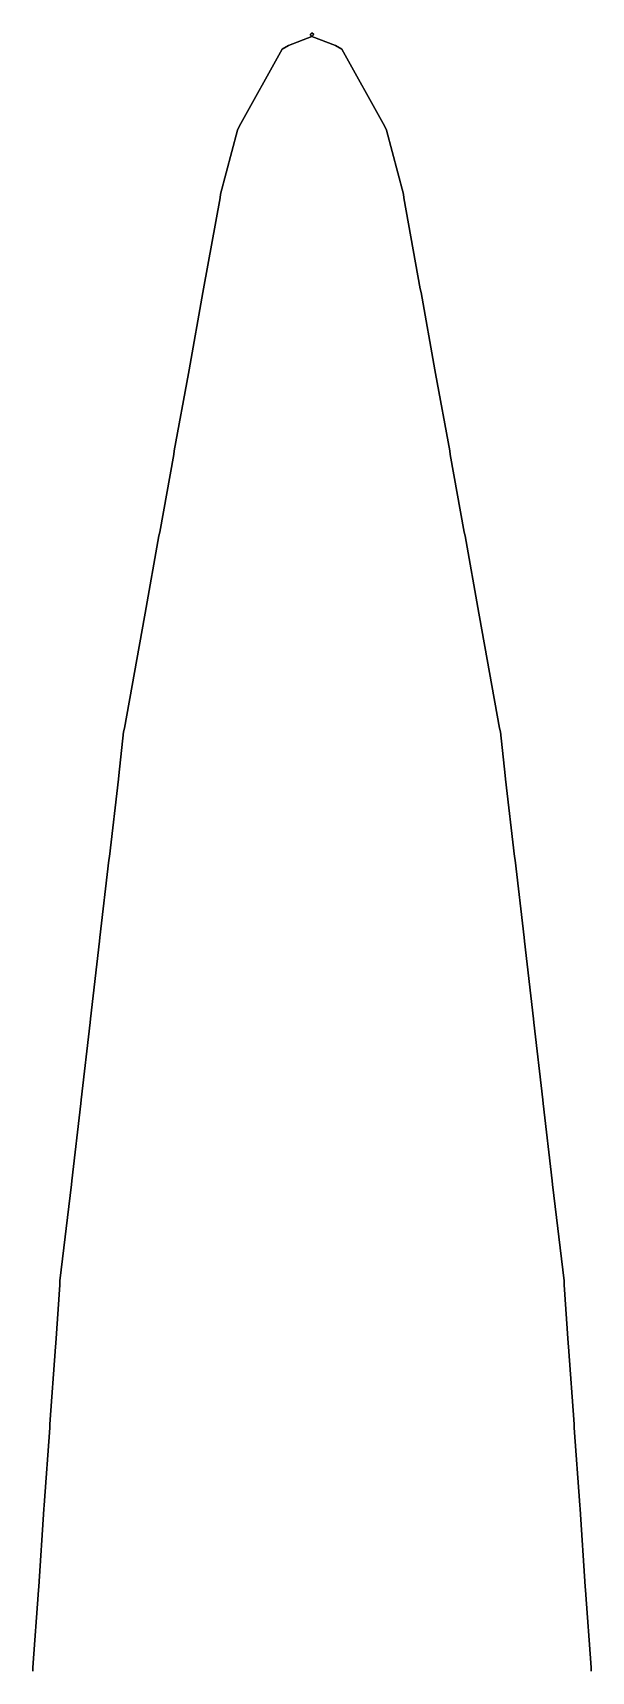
# Model space of a CAD drawing. Extents: x -9 to 9, y -100 to 98.
# Drawn here: x -7.5 to 7.5, y 54.07 to 98.11 of the extents above; entities that cross this region are included whole.
import ezdxf

# ---------------------------------------------------------------- set-up
doc = ezdxf.new("R2010")
doc.units = 0
doc.layers.add('RAILINGS', color=6, linetype='CONTINUOUS')

msp = doc.modelspace()

# ---------------------------------------------------------------- linework, layer by layer
at = {"layer": 'RAILINGS'}
for points in [[(-0.63, 97.77, 7.9), (-0.63, 97.77, 8.93), (-0.8, 97.67, 8.93), (-0.8, 97.67, 7.9)], [(-0.8, 97.67, 7.9), (-0.8, 97.67, 8.93), (-0.63, 97.77, 8.93), (-0.63, 97.77, 7.9)], [(-0.63, 97.77, 8.46), (0, 98.01, 8.46), (0, 98.01, 8.35), (-0.63, 97.77, 8.35)], [(-0.63, 97.77, 8.35), (0, 98.01, 8.35), (0, 98.01, 8.46), (-0.63, 97.77, 8.46)], [(-0.63, 97.77, 8.82), (0, 98.01, 8.82), (0, 98.01, 8.93), (-0.63, 97.77, 8.93)], [(-0.63, 97.77, 8.93), (0, 98.01, 8.93), (0, 98.01, 8.82), (-0.63, 97.77, 8.82)], [(0, 98.11, 7.9), (-0.05, 98.06, 7.9), (-0.05, 98.06, 14.6), (0, 98.11, 14.6)], [(0, 98.11, 14.6), (-0.05, 98.06, 14.6), (0, 98.01, 14.6), (0.05, 98.06, 14.6)], [(-0.05, 98.06, 7.9), (0, 98.01, 7.9), (0, 98.01, 14.6), (-0.05, 98.06, 14.6)], [(0.05, 98.06, 7.9), (0, 98.11, 7.9), (0, 98.11, 14.6), (0.05, 98.06, 14.6)], [(0, 98.01, 7.9), (0.05, 98.06, 7.9), (0.05, 98.06, 14.6), (0, 98.01, 14.6)], [(0.63, 97.77, 8.93), (0, 98.01, 8.93), (0, 98.01, 8.82), (0.63, 97.77, 8.82)], [(0.63, 97.77, 8.82), (0, 98.01, 8.82), (0, 98.01, 8.93), (0.63, 97.77, 8.93)], [(0.63, 97.77, 8.35), (0, 98.01, 8.35), (0, 98.01, 8.46), (0.63, 97.77, 8.46)], [(0.63, 97.77, 8.46), (0, 98.01, 8.46), (0, 98.01, 8.35), (0.63, 97.77, 8.35)], [(0.8, 97.67, 7.9), (0.8, 97.67, 8.93), (0.63, 97.77, 8.93), (0.63, 97.77, 7.9)], [(0.63, 97.77, 7.9), (0.63, 97.77, 8.93), (0.8, 97.67, 8.93), (0.8, 97.67, 7.9)], [(-1.96, 95.59, 8.93), (-0.8, 97.67, 8.93), (-0.8, 97.67, 8.82), (-1.96, 95.59, 8.82)], [(-1.96, 95.59, 8.82), (-0.8, 97.67, 8.82), (-0.8, 97.67, 8.93), (-1.96, 95.59, 8.93)], [(-1.96, 95.59, 8.35), (-0.8, 97.67, 8.35), (-0.8, 97.67, 8.46), (-1.96, 95.59, 8.46)], [(-1.96, 95.59, 8.46), (-0.8, 97.67, 8.46), (-0.8, 97.67, 8.35), (-1.96, 95.59, 8.35)], [(1.96, 95.59, 8.46), (0.8, 97.67, 8.46), (0.8, 97.67, 8.35), (1.96, 95.59, 8.35)], [(1.96, 95.59, 8.35), (0.8, 97.67, 8.35), (0.8, 97.67, 8.46), (1.96, 95.59, 8.46)], [(1.96, 95.59, 8.82), (0.8, 97.67, 8.82), (0.8, 97.67, 8.93), (1.96, 95.59, 8.93)], [(1.96, 95.59, 8.93), (0.8, 97.67, 8.93), (0.8, 97.67, 8.82), (1.96, 95.59, 8.82)], [(-1.96, 95.59, 7.9), (-1.96, 95.59, 8.93), (-2, 95.49, 8.93), (-2, 95.49, 7.9)], [(-2, 95.49, 7.9), (-2, 95.49, 8.93), (-1.96, 95.59, 8.93), (-1.96, 95.59, 7.9)], [(2, 95.49, 7.9), (2, 95.49, 8.93), (1.96, 95.59, 8.93), (1.96, 95.59, 7.9)], [(1.96, 95.59, 7.9), (1.96, 95.59, 8.93), (2, 95.49, 8.93), (2, 95.49, 7.9)], [(-2.46, 93.77, 8.92), (-2, 95.49, 8.93), (-2, 95.49, 8.82), (-2.46, 93.77, 8.81)], [(-2.46, 93.77, 8.81), (-2, 95.49, 8.82), (-2, 95.49, 8.93), (-2.46, 93.77, 8.92)], [(-2.46, 93.77, 8.34), (-2, 95.49, 8.35), (-2, 95.49, 8.46), (-2.46, 93.77, 8.45)], [(-2.46, 93.77, 8.45), (-2, 95.49, 8.46), (-2, 95.49, 8.35), (-2.46, 93.77, 8.34)], [(2.46, 93.77, 8.45), (2, 95.49, 8.46), (2, 95.49, 8.35), (2.46, 93.77, 8.34)], [(2.46, 93.77, 8.34), (2, 95.49, 8.35), (2, 95.49, 8.46), (2.46, 93.77, 8.45)], [(2.46, 93.77, 8.81), (2, 95.49, 8.82), (2, 95.49, 8.93), (2.46, 93.77, 8.92)], [(2.46, 93.77, 8.92), (2, 95.49, 8.93), (2, 95.49, 8.82), (2.46, 93.77, 8.81)], [(-2.91, 91.23, 8.77), (-2.47, 93.67, 8.81), (-2.47, 93.67, 8.92), (-2.91, 91.23, 8.88)], [(-2.91, 91.23, 8.88), (-2.47, 93.67, 8.92), (-2.47, 93.67, 8.81), (-2.91, 91.23, 8.77)], [(-2.91, 91.23, 8.41), (-2.47, 93.67, 8.45), (-2.47, 93.67, 8.34), (-2.91, 91.23, 8.3)], [(-2.91, 91.23, 8.3), (-2.47, 93.67, 8.34), (-2.47, 93.67, 8.45), (-2.91, 91.23, 8.41)], [(-2.47, 93.67, 7.89), (-2.47, 93.67, 8.92), (-2.46, 93.77, 8.92), (-2.46, 93.77, 7.89)], [(-2.46, 93.77, 7.89), (-2.46, 93.77, 8.92), (-2.47, 93.67, 8.92), (-2.47, 93.67, 7.89)], [(2.46, 93.77, 7.89), (2.46, 93.77, 8.92), (2.47, 93.67, 8.92), (2.47, 93.67, 7.89)], [(2.47, 93.67, 7.89), (2.47, 93.67, 8.92), (2.46, 93.77, 8.92), (2.46, 93.77, 7.89)], [(2.91, 91.23, 8.3), (2.47, 93.67, 8.34), (2.47, 93.67, 8.45), (2.91, 91.23, 8.41)], [(2.91, 91.23, 8.41), (2.47, 93.67, 8.45), (2.47, 93.67, 8.34), (2.91, 91.23, 8.3)], [(2.91, 91.23, 8.88), (2.47, 93.67, 8.92), (2.47, 93.67, 8.81), (2.91, 91.23, 8.77)], [(2.91, 91.23, 8.77), (2.47, 93.67, 8.81), (2.47, 93.67, 8.92), (2.91, 91.23, 8.88)], [(-2.93, 91.13, 7.85), (-2.93, 91.13, 8.88), (-2.91, 91.23, 8.88), (-2.91, 91.23, 7.85)], [(-2.91, 91.23, 7.85), (-2.91, 91.23, 8.88), (-2.93, 91.13, 8.88), (-2.93, 91.13, 7.85)], [(2.91, 91.23, 7.85), (2.91, 91.23, 8.88), (2.93, 91.13, 8.88), (2.93, 91.13, 7.85)], [(2.93, 91.13, 7.85), (2.93, 91.13, 8.88), (2.91, 91.23, 8.88), (2.91, 91.23, 7.85)], [(-3.3, 89.05, 8.73), (-2.93, 91.13, 8.77), (-2.93, 91.13, 8.88), (-3.3, 89.05, 8.84)], [(-3.3, 89.05, 8.84), (-2.93, 91.13, 8.88), (-2.93, 91.13, 8.77), (-3.3, 89.05, 8.73)], [(-3.3, 89.05, 8.37), (-2.93, 91.13, 8.41), (-2.93, 91.13, 8.3), (-3.3, 89.05, 8.26)], [(-3.3, 89.05, 8.26), (-2.93, 91.13, 8.3), (-2.93, 91.13, 8.41), (-3.3, 89.05, 8.37)], [(3.3, 89.05, 8.26), (2.93, 91.13, 8.3), (2.93, 91.13, 8.41), (3.3, 89.05, 8.37)], [(3.3, 89.05, 8.37), (2.93, 91.13, 8.41), (2.93, 91.13, 8.3), (3.3, 89.05, 8.26)], [(3.3, 89.05, 8.84), (2.93, 91.13, 8.88), (2.93, 91.13, 8.77), (3.3, 89.05, 8.73)], [(3.3, 89.05, 8.73), (2.93, 91.13, 8.77), (2.93, 91.13, 8.88), (3.3, 89.05, 8.84)], [(-3.32, 88.95, 7.81), (-3.32, 88.95, 8.84), (-3.3, 89.05, 8.84), (-3.3, 89.05, 7.81)], [(-3.3, 89.05, 7.81), (-3.3, 89.05, 8.84), (-3.32, 88.95, 8.84), (-3.32, 88.95, 7.81)], [(3.3, 89.05, 7.81), (3.3, 89.05, 8.84), (3.32, 88.95, 8.84), (3.32, 88.95, 7.81)], [(3.32, 88.95, 7.81), (3.32, 88.95, 8.84), (3.3, 89.05, 8.84), (3.3, 89.05, 7.81)], [(-3.7, 86.87, 8.69), (-3.32, 88.95, 8.73), (-3.32, 88.95, 8.84), (-3.7, 86.87, 8.8)], [(-3.7, 86.87, 8.8), (-3.32, 88.95, 8.84), (-3.32, 88.95, 8.73), (-3.7, 86.87, 8.69)], [(-3.7, 86.87, 8.33), (-3.32, 88.95, 8.37), (-3.32, 88.95, 8.26), (-3.7, 86.87, 8.22)], [(-3.7, 86.87, 8.22), (-3.32, 88.95, 8.26), (-3.32, 88.95, 8.37), (-3.7, 86.87, 8.33)], [(3.7, 86.87, 8.22), (3.32, 88.95, 8.26), (3.32, 88.95, 8.37), (3.7, 86.87, 8.33)], [(3.7, 86.87, 8.33), (3.32, 88.95, 8.37), (3.32, 88.95, 8.26), (3.7, 86.87, 8.22)], [(3.7, 86.87, 8.8), (3.32, 88.95, 8.84), (3.32, 88.95, 8.73), (3.7, 86.87, 8.69)], [(3.7, 86.87, 8.69), (3.32, 88.95, 8.73), (3.32, 88.95, 8.84), (3.7, 86.87, 8.8)], [(-4.09, 84.69, 8.65), (-3.71, 86.77, 8.69), (-3.71, 86.77, 8.8), (-4.09, 84.69, 8.76)], [(-4.09, 84.69, 8.76), (-3.71, 86.77, 8.8), (-3.71, 86.77, 8.69), (-4.09, 84.69, 8.65)], [(-4.09, 84.69, 8.29), (-3.71, 86.77, 8.33), (-3.71, 86.77, 8.22), (-4.09, 84.69, 8.18)], [(-4.09, 84.69, 8.18), (-3.71, 86.77, 8.22), (-3.71, 86.77, 8.33), (-4.09, 84.69, 8.29)], [(-3.71, 86.77, 7.77), (-3.71, 86.77, 8.8), (-3.7, 86.87, 8.8), (-3.7, 86.87, 7.77)], [(-3.7, 86.87, 7.77), (-3.7, 86.87, 8.8), (-3.71, 86.77, 8.8), (-3.71, 86.77, 7.77)], [(3.7, 86.87, 7.77), (3.7, 86.87, 8.8), (3.71, 86.77, 8.8), (3.71, 86.77, 7.77)], [(3.71, 86.77, 7.77), (3.71, 86.77, 8.8), (3.7, 86.87, 8.8), (3.7, 86.87, 7.77)], [(4.09, 84.69, 8.18), (3.71, 86.77, 8.22), (3.71, 86.77, 8.33), (4.09, 84.69, 8.29)], [(4.09, 84.69, 8.29), (3.71, 86.77, 8.33), (3.71, 86.77, 8.22), (4.09, 84.69, 8.18)], [(4.09, 84.69, 8.76), (3.71, 86.77, 8.8), (3.71, 86.77, 8.69), (4.09, 84.69, 8.65)], [(4.09, 84.69, 8.65), (3.71, 86.77, 8.69), (3.71, 86.77, 8.8), (4.09, 84.69, 8.76)], [(-4.48, 82.51, 8.72), (-4.11, 84.59, 8.76), (-4.11, 84.59, 8.65), (-4.48, 82.51, 8.61)], [(-4.48, 82.51, 8.61), (-4.11, 84.59, 8.65), (-4.11, 84.59, 8.76), (-4.48, 82.51, 8.72)], [(-4.48, 82.51, 8.14), (-4.11, 84.59, 8.18), (-4.11, 84.59, 8.29), (-4.48, 82.51, 8.25)], [(-4.48, 82.51, 8.25), (-4.11, 84.59, 8.29), (-4.11, 84.59, 8.18), (-4.48, 82.51, 8.14)], [(-4.09, 84.69, 7.73), (-4.09, 84.69, 8.76), (-4.11, 84.59, 8.76), (-4.11, 84.59, 7.73)], [(-4.11, 84.59, 7.73), (-4.11, 84.59, 8.76), (-4.09, 84.69, 8.76), (-4.09, 84.69, 7.73)], [(4.11, 84.59, 7.73), (4.11, 84.59, 8.76), (4.09, 84.69, 8.76), (4.09, 84.69, 7.73)], [(4.09, 84.69, 7.73), (4.09, 84.69, 8.76), (4.11, 84.59, 8.76), (4.11, 84.59, 7.73)], [(4.48, 82.51, 8.25), (4.11, 84.59, 8.29), (4.11, 84.59, 8.18), (4.48, 82.51, 8.14)], [(4.48, 82.51, 8.14), (4.11, 84.59, 8.18), (4.11, 84.59, 8.29), (4.48, 82.51, 8.25)], [(4.48, 82.51, 8.61), (4.11, 84.59, 8.65), (4.11, 84.59, 8.76), (4.48, 82.51, 8.72)], [(4.48, 82.51, 8.72), (4.11, 84.59, 8.76), (4.11, 84.59, 8.65), (4.48, 82.51, 8.61)], [(-5.04, 79.42, 8.56), (-4.5, 82.41, 8.61), (-4.5, 82.41, 8.72), (-5.04, 79.42, 8.67)], [(-5.04, 79.42, 8.67), (-4.5, 82.41, 8.72), (-4.5, 82.41, 8.61), (-5.04, 79.42, 8.56)], [(-5.04, 79.42, 8.2), (-4.5, 82.41, 8.25), (-4.5, 82.41, 8.14), (-5.04, 79.42, 8.09)], [(-5.04, 79.42, 8.09), (-4.5, 82.41, 8.14), (-4.5, 82.41, 8.25), (-5.04, 79.42, 8.2)], [(-4.5, 82.41, 7.69), (-4.5, 82.41, 8.72), (-4.48, 82.51, 8.72), (-4.48, 82.51, 7.69)], [(-4.48, 82.51, 7.69), (-4.48, 82.51, 8.72), (-4.5, 82.41, 8.72), (-4.5, 82.41, 7.69)], [(4.48, 82.51, 7.69), (4.48, 82.51, 8.72), (4.5, 82.41, 8.72), (4.5, 82.41, 7.69)], [(4.5, 82.41, 7.69), (4.5, 82.41, 8.72), (4.48, 82.51, 8.72), (4.48, 82.51, 7.69)], [(5.04, 79.42, 8.67), (4.5, 82.41, 8.72), (4.5, 82.41, 8.61), (5.04, 79.42, 8.56)], [(5.04, 79.42, 8.56), (4.5, 82.41, 8.61), (4.5, 82.41, 8.72), (5.04, 79.42, 8.67)], [(5.04, 79.42, 8.09), (4.5, 82.41, 8.14), (4.5, 82.41, 8.25), (5.04, 79.42, 8.2)], [(5.04, 79.42, 8.2), (4.5, 82.41, 8.25), (4.5, 82.41, 8.14), (5.04, 79.42, 8.09)], [(-5.19, 78.15, 8.54), (-5.06, 79.32, 8.56), (-5.06, 79.32, 8.67), (-5.19, 78.15, 8.65)], [(-5.19, 78.15, 8.65), (-5.06, 79.32, 8.67), (-5.06, 79.32, 8.56), (-5.19, 78.15, 8.54)], [(-5.19, 78.15, 8.18), (-5.06, 79.32, 8.2), (-5.06, 79.32, 8.09), (-5.19, 78.15, 8.07)], [(-5.19, 78.15, 8.07), (-5.06, 79.32, 8.09), (-5.06, 79.32, 8.2), (-5.19, 78.15, 8.18)], [(-5.06, 79.32, 7.64), (-5.06, 79.32, 8.67), (-5.04, 79.42, 8.67), (-5.04, 79.42, 7.64)], [(-5.04, 79.42, 7.64), (-5.04, 79.42, 8.67), (-5.06, 79.32, 8.67), (-5.06, 79.32, 7.64)], [(5.04, 79.42, 7.64), (5.04, 79.42, 8.67), (5.06, 79.32, 8.67), (5.06, 79.32, 7.64)], [(5.06, 79.32, 7.64), (5.06, 79.32, 8.67), (5.04, 79.42, 8.67), (5.04, 79.42, 7.64)], [(5.19, 78.15, 8.65), (5.06, 79.32, 8.67), (5.06, 79.32, 8.56), (5.19, 78.15, 8.54)], [(5.19, 78.15, 8.54), (5.06, 79.32, 8.56), (5.06, 79.32, 8.67), (5.19, 78.15, 8.65)], [(5.19, 78.15, 8.07), (5.06, 79.32, 8.09), (5.06, 79.32, 8.2), (5.19, 78.15, 8.18)], [(5.19, 78.15, 8.18), (5.06, 79.32, 8.2), (5.06, 79.32, 8.09), (5.19, 78.15, 8.07)], [(-5.44, 75.97, 8.62), (-5.2, 78.05, 8.65), (-5.2, 78.05, 8.54), (-5.44, 75.97, 8.51)], [(-5.44, 75.97, 8.51), (-5.2, 78.05, 8.54), (-5.2, 78.05, 8.65), (-5.44, 75.97, 8.62)], [(-5.44, 75.97, 8.04), (-5.2, 78.05, 8.07), (-5.2, 78.05, 8.18), (-5.44, 75.97, 8.15)], [(-5.44, 75.97, 8.15), (-5.2, 78.05, 8.18), (-5.2, 78.05, 8.07), (-5.44, 75.97, 8.04)], [(-5.19, 78.15, 7.62), (-5.19, 78.15, 8.65), (-5.2, 78.05, 8.65), (-5.2, 78.05, 7.62)], [(-5.2, 78.05, 7.62), (-5.2, 78.05, 8.65), (-5.19, 78.15, 8.65), (-5.19, 78.15, 7.62)], [(5.2, 78.05, 7.62), (5.2, 78.05, 8.65), (5.19, 78.15, 8.65), (5.19, 78.15, 7.62)], [(5.19, 78.15, 7.62), (5.19, 78.15, 8.65), (5.2, 78.05, 8.65), (5.2, 78.05, 7.62)], [(5.44, 75.97, 8.51), (5.2, 78.05, 8.54), (5.2, 78.05, 8.65), (5.44, 75.97, 8.62)], [(5.44, 75.97, 8.62), (5.2, 78.05, 8.65), (5.2, 78.05, 8.54), (5.44, 75.97, 8.51)], [(5.44, 75.97, 8.15), (5.2, 78.05, 8.18), (5.2, 78.05, 8.07), (5.44, 75.97, 8.04)], [(5.44, 75.97, 8.04), (5.2, 78.05, 8.07), (5.2, 78.05, 8.18), (5.44, 75.97, 8.15)], [(-5.7, 73.79, 8.59), (-5.46, 75.87, 8.62), (-5.46, 75.87, 8.51), (-5.7, 73.79, 8.48)], [(-5.7, 73.79, 8.48), (-5.46, 75.87, 8.51), (-5.46, 75.87, 8.62), (-5.7, 73.79, 8.59)], [(-5.7, 73.79, 8.01), (-5.46, 75.87, 8.04), (-5.46, 75.87, 8.15), (-5.7, 73.79, 8.12)], [(-5.7, 73.79, 8.12), (-5.46, 75.87, 8.15), (-5.46, 75.87, 8.04), (-5.7, 73.79, 8.01)], [(-5.44, 75.97, 7.59), (-5.44, 75.97, 8.62), (-5.46, 75.87, 8.62), (-5.46, 75.87, 7.59)], [(-5.46, 75.87, 7.59), (-5.46, 75.87, 8.62), (-5.44, 75.97, 8.62), (-5.44, 75.97, 7.59)], [(5.46, 75.87, 7.59), (5.46, 75.87, 8.62), (5.44, 75.97, 8.62), (5.44, 75.97, 7.59)], [(5.44, 75.97, 7.59), (5.44, 75.97, 8.62), (5.46, 75.87, 8.62), (5.46, 75.87, 7.59)], [(5.7, 73.79, 8.48), (5.46, 75.87, 8.51), (5.46, 75.87, 8.62), (5.7, 73.79, 8.59)], [(5.7, 73.79, 8.59), (5.46, 75.87, 8.62), (5.46, 75.87, 8.51), (5.7, 73.79, 8.48)], [(5.7, 73.79, 8.12), (5.46, 75.87, 8.15), (5.46, 75.87, 8.04), (5.7, 73.79, 8.01)], [(5.7, 73.79, 8.01), (5.46, 75.87, 8.04), (5.46, 75.87, 8.15), (5.7, 73.79, 8.12)], [(-5.95, 71.61, 8.56), (-5.71, 73.69, 8.59), (-5.71, 73.69, 8.48), (-5.95, 71.61, 8.45)], [(-5.95, 71.61, 8.45), (-5.71, 73.69, 8.48), (-5.71, 73.69, 8.59), (-5.95, 71.61, 8.56)], [(-5.95, 71.61, 7.98), (-5.71, 73.69, 8.01), (-5.71, 73.69, 8.12), (-5.95, 71.61, 8.09)], [(-5.95, 71.61, 8.09), (-5.71, 73.69, 8.12), (-5.71, 73.69, 8.01), (-5.95, 71.61, 7.98)], [(-5.7, 73.79, 7.56), (-5.7, 73.79, 8.59), (-5.71, 73.69, 8.59), (-5.71, 73.69, 7.56)], [(-5.71, 73.69, 7.56), (-5.71, 73.69, 8.59), (-5.7, 73.79, 8.59), (-5.7, 73.79, 7.56)], [(5.71, 73.69, 7.56), (5.71, 73.69, 8.59), (5.7, 73.79, 8.59), (5.7, 73.79, 7.56)], [(5.7, 73.79, 7.56), (5.7, 73.79, 8.59), (5.71, 73.69, 8.59), (5.71, 73.69, 7.56)], [(5.95, 71.61, 8.45), (5.71, 73.69, 8.48), (5.71, 73.69, 8.59), (5.95, 71.61, 8.56)], [(5.95, 71.61, 8.56), (5.71, 73.69, 8.59), (5.71, 73.69, 8.48), (5.95, 71.61, 8.45)], [(5.95, 71.61, 8.09), (5.71, 73.69, 8.12), (5.71, 73.69, 8.01), (5.95, 71.61, 7.98)], [(5.95, 71.61, 7.98), (5.71, 73.69, 8.01), (5.71, 73.69, 8.12), (5.95, 71.61, 8.09)], [(-6.2, 69.43, 8.54), (-5.96, 71.51, 8.56), (-5.96, 71.51, 8.45), (-6.2, 69.43, 8.43)], [(-6.2, 69.43, 8.43), (-5.96, 71.51, 8.45), (-5.96, 71.51, 8.56), (-6.2, 69.43, 8.54)], [(-6.2, 69.43, 7.96), (-5.96, 71.51, 7.98), (-5.96, 71.51, 8.09), (-6.2, 69.43, 8.07)], [(-6.2, 69.43, 8.07), (-5.96, 71.51, 8.09), (-5.96, 71.51, 7.98), (-6.2, 69.43, 7.96)], [(-5.95, 71.61, 7.53), (-5.95, 71.61, 8.56), (-5.96, 71.51, 8.56), (-5.96, 71.51, 7.53)], [(-5.96, 71.51, 7.53), (-5.96, 71.51, 8.56), (-5.95, 71.61, 8.56), (-5.95, 71.61, 7.53)], [(5.96, 71.51, 7.53), (5.96, 71.51, 8.56), (5.95, 71.61, 8.56), (5.95, 71.61, 7.53)], [(5.95, 71.61, 7.53), (5.95, 71.61, 8.56), (5.96, 71.51, 8.56), (5.96, 71.51, 7.53)], [(6.2, 69.43, 8.07), (5.96, 71.51, 8.09), (5.96, 71.51, 7.98), (6.2, 69.43, 7.96)], [(6.2, 69.43, 7.96), (5.96, 71.51, 7.98), (5.96, 71.51, 8.09), (6.2, 69.43, 8.07)], [(6.2, 69.43, 8.43), (5.96, 71.51, 8.45), (5.96, 71.51, 8.56), (6.2, 69.43, 8.54)], [(6.2, 69.43, 8.54), (5.96, 71.51, 8.56), (5.96, 71.51, 8.45), (6.2, 69.43, 8.43)], [(-6.45, 67.25, 8.4), (-6.21, 69.33, 8.43), (-6.21, 69.33, 8.54), (-6.45, 67.25, 8.51)], [(-6.45, 67.25, 8.51), (-6.21, 69.33, 8.54), (-6.21, 69.33, 8.43), (-6.45, 67.25, 8.4)], [(-6.45, 67.25, 8.04), (-6.21, 69.33, 8.07), (-6.21, 69.33, 7.96), (-6.45, 67.25, 7.93)], [(-6.45, 67.25, 7.93), (-6.21, 69.33, 7.96), (-6.21, 69.33, 8.07), (-6.45, 67.25, 8.04)], [(-6.21, 69.33, 7.51), (-6.21, 69.33, 8.54), (-6.2, 69.43, 8.54), (-6.2, 69.43, 7.51)], [(-6.2, 69.43, 7.51), (-6.2, 69.43, 8.54), (-6.21, 69.33, 8.54), (-6.21, 69.33, 7.51)], [(6.2, 69.43, 7.51), (6.2, 69.43, 8.54), (6.21, 69.33, 8.54), (6.21, 69.33, 7.51)], [(6.21, 69.33, 7.51), (6.21, 69.33, 8.54), (6.2, 69.43, 8.54), (6.2, 69.43, 7.51)], [(6.45, 67.25, 7.93), (6.21, 69.33, 7.96), (6.21, 69.33, 8.07), (6.45, 67.25, 8.04)], [(6.45, 67.25, 8.04), (6.21, 69.33, 8.07), (6.21, 69.33, 7.96), (6.45, 67.25, 7.93)], [(6.45, 67.25, 8.51), (6.21, 69.33, 8.54), (6.21, 69.33, 8.43), (6.45, 67.25, 8.4)], [(6.45, 67.25, 8.4), (6.21, 69.33, 8.43), (6.21, 69.33, 8.54), (6.45, 67.25, 8.51)], [(-6.77, 64.56, 8.47), (-6.46, 67.15, 8.51), (-6.46, 67.15, 8.4), (-6.77, 64.56, 8.36)], [(-6.77, 64.56, 8.36), (-6.46, 67.15, 8.4), (-6.46, 67.15, 8.51), (-6.77, 64.56, 8.47)], [(-6.77, 64.56, 7.89), (-6.46, 67.15, 7.93), (-6.46, 67.15, 8.04), (-6.77, 64.56, 8)], [(-6.77, 64.56, 8), (-6.46, 67.15, 8.04), (-6.46, 67.15, 7.93), (-6.77, 64.56, 7.89)], [(-6.45, 67.25, 7.48), (-6.45, 67.25, 8.51), (-6.46, 67.15, 8.51), (-6.46, 67.15, 7.48)], [(-6.46, 67.15, 7.48), (-6.46, 67.15, 8.51), (-6.45, 67.25, 8.51), (-6.45, 67.25, 7.48)], [(6.46, 67.15, 7.48), (6.46, 67.15, 8.51), (6.45, 67.25, 8.51), (6.45, 67.25, 7.48)], [(6.45, 67.25, 7.48), (6.45, 67.25, 8.51), (6.46, 67.15, 8.51), (6.46, 67.15, 7.48)], [(6.77, 64.56, 8), (6.46, 67.15, 8.04), (6.46, 67.15, 7.93), (6.77, 64.56, 7.89)], [(6.77, 64.56, 7.89), (6.46, 67.15, 7.93), (6.46, 67.15, 8.04), (6.77, 64.56, 8)], [(6.77, 64.56, 8.36), (6.46, 67.15, 8.4), (6.46, 67.15, 8.51), (6.77, 64.56, 8.47)], [(6.77, 64.56, 8.47), (6.46, 67.15, 8.51), (6.46, 67.15, 8.4), (6.77, 64.56, 8.36)], [(-6.88, 62.89, 8.45), (-6.77, 64.46, 8.47), (-6.77, 64.46, 8.36), (-6.88, 62.89, 8.34)], [(-6.88, 62.89, 8.34), (-6.77, 64.46, 8.36), (-6.77, 64.46, 8.47), (-6.88, 62.89, 8.45)], [(-6.88, 62.89, 7.87), (-6.77, 64.46, 7.89), (-6.77, 64.46, 8), (-6.88, 62.89, 7.98)], [(-6.88, 62.89, 7.98), (-6.77, 64.46, 8), (-6.77, 64.46, 7.89), (-6.88, 62.89, 7.87)], [(-6.77, 64.56, 7.44), (-6.77, 64.56, 8.47), (-6.77, 64.46, 8.47), (-6.77, 64.46, 7.44)], [(-6.77, 64.46, 7.44), (-6.77, 64.46, 8.47), (-6.77, 64.56, 8.47), (-6.77, 64.56, 7.44)], [(6.77, 64.46, 7.44), (6.77, 64.46, 8.47), (6.77, 64.56, 8.47), (6.77, 64.56, 7.44)], [(6.77, 64.56, 7.44), (6.77, 64.56, 8.47), (6.77, 64.46, 8.47), (6.77, 64.46, 7.44)], [(6.88, 62.89, 7.98), (6.77, 64.46, 8), (6.77, 64.46, 7.89), (6.88, 62.89, 7.87)], [(6.88, 62.89, 7.87), (6.77, 64.46, 7.89), (6.77, 64.46, 8), (6.88, 62.89, 7.98)], [(6.88, 62.89, 8.34), (6.77, 64.46, 8.36), (6.77, 64.46, 8.47), (6.88, 62.89, 8.45)], [(6.88, 62.89, 8.45), (6.77, 64.46, 8.47), (6.77, 64.46, 8.36), (6.88, 62.89, 8.34)], [(-7.04, 60.71, 8.31), (-6.89, 62.79, 8.31), (-6.89, 62.79, 8.42), (-7.04, 60.71, 8.42)], [(-7.04, 60.71, 8.42), (-6.89, 62.79, 8.42), (-6.89, 62.79, 8.31), (-7.04, 60.71, 8.31)], [(-7.04, 60.71, 7.95), (-6.89, 62.79, 7.95), (-6.89, 62.79, 7.84), (-7.04, 60.71, 7.84)], [(-7.04, 60.71, 7.84), (-6.89, 62.79, 7.84), (-6.89, 62.79, 7.95), (-7.04, 60.71, 7.95)], [(-6.89, 62.79, 7.42), (-6.89, 62.79, 8.45), (-6.88, 62.89, 8.45), (-6.88, 62.89, 7.42)], [(-6.88, 62.89, 7.42), (-6.88, 62.89, 8.45), (-6.89, 62.79, 8.45), (-6.89, 62.79, 7.42)], [(6.88, 62.89, 7.42), (6.88, 62.89, 8.45), (6.89, 62.79, 8.45), (6.89, 62.79, 7.42)], [(6.89, 62.79, 7.42), (6.89, 62.79, 8.45), (6.88, 62.89, 8.45), (6.88, 62.89, 7.42)], [(7.04, 60.71, 7.84), (6.89, 62.79, 7.84), (6.89, 62.79, 7.95), (7.04, 60.71, 7.95)], [(7.04, 60.71, 7.95), (6.89, 62.79, 7.95), (6.89, 62.79, 7.84), (7.04, 60.71, 7.84)], [(7.04, 60.71, 8.42), (6.89, 62.79, 8.42), (6.89, 62.79, 8.31), (7.04, 60.71, 8.31)], [(7.04, 60.71, 8.31), (6.89, 62.79, 8.31), (6.89, 62.79, 8.42), (7.04, 60.71, 8.42)], [(-7.19, 58.53, 8.27), (-7.04, 60.61, 8.27), (-7.04, 60.61, 8.38), (-7.19, 58.53, 8.38)], [(-7.19, 58.53, 8.38), (-7.04, 60.61, 8.38), (-7.04, 60.61, 8.27), (-7.19, 58.53, 8.27)], [(-7.19, 58.53, 7.91), (-7.04, 60.61, 7.91), (-7.04, 60.61, 7.8), (-7.19, 58.53, 7.8)], [(-7.19, 58.53, 7.8), (-7.04, 60.61, 7.8), (-7.04, 60.61, 7.91), (-7.19, 58.53, 7.91)], [(-7.04, 60.61, 7.39), (-7.04, 60.61, 8.42), (-7.04, 60.71, 8.42), (-7.04, 60.71, 7.39)], [(-7.04, 60.71, 7.39), (-7.04, 60.71, 8.42), (-7.04, 60.61, 8.42), (-7.04, 60.61, 7.39)], [(7.04, 60.71, 7.39), (7.04, 60.71, 8.42), (7.04, 60.61, 8.42), (7.04, 60.61, 7.39)], [(7.04, 60.61, 7.39), (7.04, 60.61, 8.42), (7.04, 60.71, 8.42), (7.04, 60.71, 7.39)], [(7.19, 58.53, 7.8), (7.04, 60.61, 7.8), (7.04, 60.61, 7.91), (7.19, 58.53, 7.91)], [(7.19, 58.53, 7.91), (7.04, 60.61, 7.91), (7.04, 60.61, 7.8), (7.19, 58.53, 7.8)], [(7.19, 58.53, 8.38), (7.04, 60.61, 8.38), (7.04, 60.61, 8.27), (7.19, 58.53, 8.27)], [(7.19, 58.53, 8.27), (7.04, 60.61, 8.27), (7.04, 60.61, 8.38), (7.19, 58.53, 8.38)], [(-7.34, 56.35, 8.24), (-7.2, 58.43, 8.24), (-7.2, 58.43, 8.35), (-7.34, 56.35, 8.35)], [(-7.34, 56.35, 8.35), (-7.2, 58.43, 8.35), (-7.2, 58.43, 8.24), (-7.34, 56.35, 8.24)], [(-7.34, 56.35, 7.88), (-7.2, 58.43, 7.88), (-7.2, 58.43, 7.77), (-7.34, 56.35, 7.77)], [(-7.34, 56.35, 7.77), (-7.2, 58.43, 7.77), (-7.2, 58.43, 7.88), (-7.34, 56.35, 7.88)], [(-7.2, 58.43, 7.35), (-7.2, 58.43, 8.38), (-7.19, 58.53, 8.38), (-7.19, 58.53, 7.35)], [(-7.19, 58.53, 7.35), (-7.19, 58.53, 8.38), (-7.2, 58.43, 8.38), (-7.2, 58.43, 7.35)], [(7.19, 58.53, 7.35), (7.19, 58.53, 8.38), (7.2, 58.43, 8.38), (7.2, 58.43, 7.35)], [(7.2, 58.43, 7.35), (7.2, 58.43, 8.38), (7.19, 58.53, 8.38), (7.19, 58.53, 7.35)], [(7.34, 56.35, 7.77), (7.2, 58.43, 7.77), (7.2, 58.43, 7.88), (7.34, 56.35, 7.88)], [(7.34, 56.35, 7.88), (7.2, 58.43, 7.88), (7.2, 58.43, 7.77), (7.34, 56.35, 7.77)], [(7.34, 56.35, 8.35), (7.2, 58.43, 8.35), (7.2, 58.43, 8.24), (7.34, 56.35, 8.24)], [(7.34, 56.35, 8.24), (7.2, 58.43, 8.24), (7.2, 58.43, 8.35), (7.34, 56.35, 8.35)], [(-7.5, 54.17, 8.21), (-7.35, 56.25, 8.21), (-7.35, 56.25, 8.32), (-7.5, 54.17, 8.32)], [(-7.5, 54.17, 8.32), (-7.35, 56.25, 8.32), (-7.35, 56.25, 8.21), (-7.5, 54.17, 8.21)], [(-7.5, 54.17, 7.85), (-7.35, 56.25, 7.85), (-7.35, 56.25, 7.74), (-7.5, 54.17, 7.74)], [(-7.5, 54.17, 7.74), (-7.35, 56.25, 7.74), (-7.35, 56.25, 7.85), (-7.5, 54.17, 7.85)], [(-7.35, 56.25, 7.32), (-7.35, 56.25, 8.35), (-7.34, 56.35, 8.35), (-7.34, 56.35, 7.32)], [(-7.34, 56.35, 7.32), (-7.34, 56.35, 8.35), (-7.35, 56.25, 8.35), (-7.35, 56.25, 7.32)], [(7.34, 56.35, 7.32), (7.34, 56.35, 8.35), (7.35, 56.25, 8.35), (7.35, 56.25, 7.32)], [(7.35, 56.25, 7.32), (7.35, 56.25, 8.35), (7.34, 56.35, 8.35), (7.34, 56.35, 7.32)], [(7.5, 54.17, 7.74), (7.35, 56.25, 7.74), (7.35, 56.25, 7.85), (7.5, 54.17, 7.85)], [(7.5, 54.17, 7.85), (7.35, 56.25, 7.85), (7.35, 56.25, 7.74), (7.5, 54.17, 7.74)], [(7.5, 54.17, 8.32), (7.35, 56.25, 8.32), (7.35, 56.25, 8.21), (7.5, 54.17, 8.21)], [(7.5, 54.17, 8.21), (7.35, 56.25, 8.21), (7.35, 56.25, 8.32), (7.5, 54.17, 8.32)], [(-7.5, 54.17, 7.29), (-7.5, 54.17, 8.32), (-7.5, 54.07, 8.32), (-7.5, 54.07, 7.29)], [(-7.5, 54.07, 7.29), (-7.5, 54.07, 8.32), (-7.5, 54.17, 8.32), (-7.5, 54.17, 7.29)], [(7.5, 54.07, 7.29), (7.5, 54.07, 8.32), (7.5, 54.17, 8.32), (7.5, 54.17, 7.29)], [(7.5, 54.17, 7.29), (7.5, 54.17, 8.32), (7.5, 54.07, 8.32), (7.5, 54.07, 7.29)]]:
    msp.add_3dface(points, dxfattribs=at)

doc.saveas('drawing.dxf')
